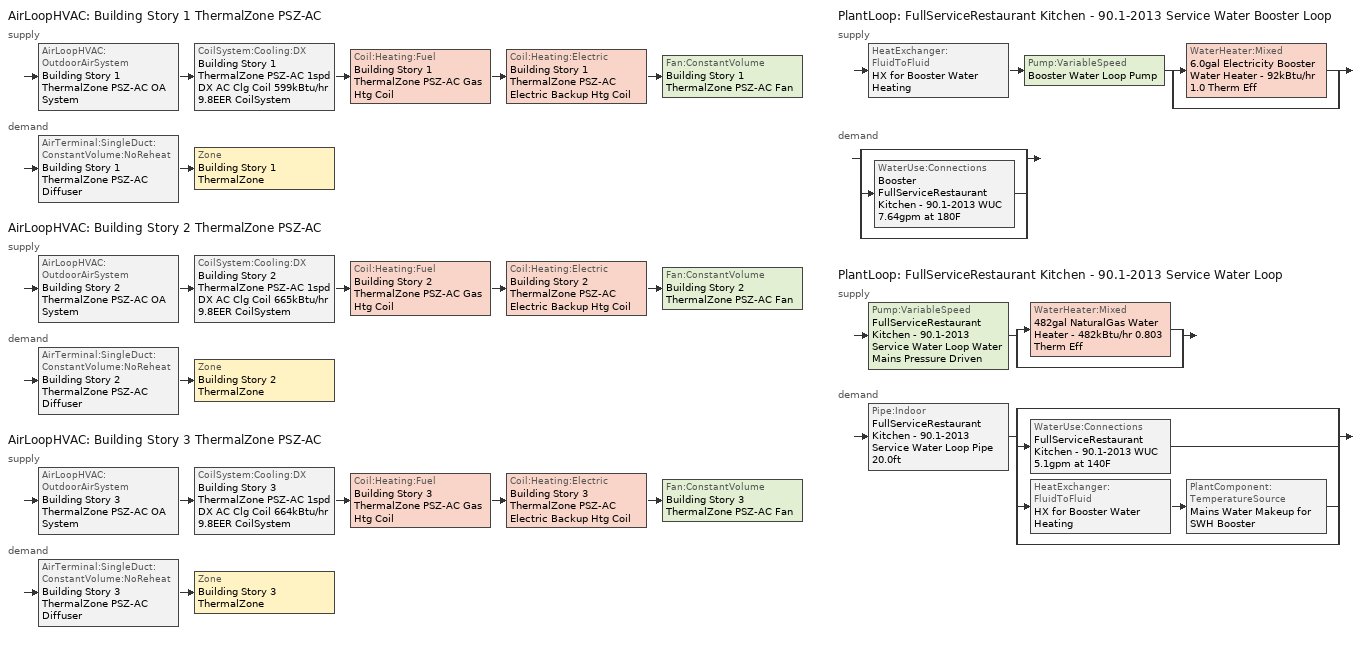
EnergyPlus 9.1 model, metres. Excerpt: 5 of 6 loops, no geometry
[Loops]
AirLoopHVAC 'Building Story 1 ThermalZone PSZ-AC'
 supply: AirLoopHVAC:OutdoorAirSystem 'Building Story 1 ThermalZone PSZ-AC OA System' > CoilSystem:Cooling:DX 'Building Story 1 ThermalZone PSZ-AC 1spd DX AC Clg Coil 599kBtu/hr 9.8EER CoilSystem' > Coil:Heating:Fuel 'Building Story 1 ThermalZone PSZ-AC Gas Htg Coil' > Coil:Heating:Electric 'Building Story 1 ThermalZone PSZ-AC Electric Backup Htg Coil' > Fan:ConstantVolume 'Building Story 1 ThermalZone PSZ-AC Fan'
 demand: AirTerminal:SingleDuct:ConstantVolume:NoReheat 'Building Story 1 ThermalZone PSZ-AC Diffuser' > Zone 'Building Story 1 ThermalZone'
AirLoopHVAC 'Building Story 2 ThermalZone PSZ-AC'
 supply: AirLoopHVAC:OutdoorAirSystem 'Building Story 2 ThermalZone PSZ-AC OA System' > CoilSystem:Cooling:DX 'Building Story 2 ThermalZone PSZ-AC 1spd DX AC Clg Coil 665kBtu/hr 9.8EER CoilSystem' > Coil:Heating:Fuel 'Building Story 2 ThermalZone PSZ-AC Gas Htg Coil' > Coil:Heating:Electric 'Building Story 2 ThermalZone PSZ-AC Electric Backup Htg Coil' > Fan:ConstantVolume 'Building Story 2 ThermalZone PSZ-AC Fan'
 demand: AirTerminal:SingleDuct:ConstantVolume:NoReheat 'Building Story 2 ThermalZone PSZ-AC Diffuser' > Zone 'Building Story 2 ThermalZone'
AirLoopHVAC 'Building Story 3 ThermalZone PSZ-AC'
 supply: AirLoopHVAC:OutdoorAirSystem 'Building Story 3 ThermalZone PSZ-AC OA System' > CoilSystem:Cooling:DX 'Building Story 3 ThermalZone PSZ-AC 1spd DX AC Clg Coil 664kBtu/hr 9.8EER CoilSystem' > Coil:Heating:Fuel 'Building Story 3 ThermalZone PSZ-AC Gas Htg Coil' > Coil:Heating:Electric 'Building Story 3 ThermalZone PSZ-AC Electric Backup Htg Coil' > Fan:ConstantVolume 'Building Story 3 ThermalZone PSZ-AC Fan'
 demand: AirTerminal:SingleDuct:ConstantVolume:NoReheat 'Building Story 3 ThermalZone PSZ-AC Diffuser' > Zone 'Building Story 3 ThermalZone'
PlantLoop 'FullServiceRestaurant Kitchen - 90.1-2013 Service Water Booster Loop'
 supply: HeatExchanger:FluidToFluid 'HX for Booster Water Heating' > Pump:VariableSpeed 'Booster Water Loop Pump' > split
  | WaterHeater:Mixed '6.0gal Electricity Booster Water Heater - 92kBtu/hr 1.0 Therm Eff'
  | bypass
 demand: split
  | bypass
  | WaterUse:Connections 'Booster FullServiceRestaurant Kitchen - 90.1-2013 WUC 7.64gpm at 180F'
  | bypass
PlantLoop 'FullServiceRestaurant Kitchen - 90.1-2013 Service Water Loop'
 supply: Pump:VariableSpeed 'FullServiceRestaurant Kitchen - 90.1-2013 Service Water Loop Water Mains Pressure Driven' > split
  | WaterHeater:Mixed '482gal NaturalGas Water Heater - 482kBtu/hr 0.803 Therm Eff'
  | bypass
 demand: Pipe:Indoor 'FullServiceRestaurant Kitchen - 90.1-2013 Service Water Loop Pipe 20.0ft' > split
  | bypass
  | WaterUse:Connections 'FullServiceRestaurant Kitchen - 90.1-2013 WUC 5.1gpm at 140F'
  | HeatExchanger:FluidToFluid 'HX for Booster Water Heating' > PlantComponent:TemperatureSource 'Mains Water Makeup for SWH Booster'
  | bypass
[Material]
Copper pipe 0.75in type L: Roughness=Smooth; Thickness {m}=0.001143; Conductivity {W/m-K}=386; Density {kg/m3}=8906.27; Specific Heat {J/kg-K}=385.1856; Thermal Absorptance=0.9; Solar Absorptance=0.7; Visible Absorptance=0.7
[Construction]
Uninsulated copper pipe 0.75in type L: Copper pipe 0.75in type L
[ZoneControl:Thermostat] Control Object Type 1=ThermostatSetpoint:DualSetpoint
Name | Zone or ZoneList | Control Type Schedule | Control Name 1
Building Story 1 ThermalZone Thermostat | Building Story 1 ThermalZone | Building Story 1 ThermalZone Thermostat Schedule | Story Ground Blended Space Type Thermostat
Building Story 2 ThermalZone Thermostat | Building Story 2 ThermalZone | Building Story 2 ThermalZone Thermostat Schedule | Story Mid Blended Space Type Thermostat
Building Story 3 ThermalZone Thermostat | Building Story 3 ThermalZone | Building Story 3 ThermalZone Thermostat Schedule | Story Top Blended Space Type Thermostat
[ThermostatSetpoint:DualSetpoint]
Name | Heating Setpoint Temperature Schedule | Cooling Setpoint Temperature Schedule
Story Ground Blended Space Type Thermostat | RestaurantSitDown HTGSETP_KITCHEN_SCH_NO_OPTIMUM | RestaurantSitDown CLGSETP_KITCHEN_SCH_NO_OPTIMUM
Story Mid Blended Space Type Thermostat; Story Top Blended Space Type Thermostat | RestaurantSitDown HTGSETP_SCH_NO_OPTIMUM | RestaurantSitDown CLGSETP_SCH_NO_OPTIMUM
[AirTerminal:SingleDuct:ConstantVolume:NoReheat] Availability Schedule=Always On Discrete; Maximum Air Flow Rate {m3/s}=AutoSize
Building Story 1 ThermalZone PSZ-AC Diffuser; Building Story 2 ThermalZone PSZ-AC Diffuser; Building Story 3 ThermalZone PSZ-AC Diffuser
[Zone equipment]
Building Story 1 ThermalZone: Building Story 1 ThermalZone PSZ-AC Diffuser
Building Story 2 ThermalZone: Building Story 2 ThermalZone PSZ-AC Diffuser
Building Story 3 ThermalZone: Building Story 3 ThermalZone PSZ-AC Diffuser
[Sizing:Zone] Zone Cooling Design Supply Air Temperature Input Method=SupplyAirTemperature; Zone Cooling Design Supply Air Temperature {C}=12.7778; Zone Cooling Design Supply Air Temperature Difference {deltaC}=11.11; Zone Heating Design Supply Air Temperature Input Method=SupplyAirTemperature; Zone Heating Design Supply Air Temperature {C}=50; Zone Heating Design Supply Air Temperature Difference {deltaC}=11.11; Zone Cooling Design Supply Air Humidity Ratio {kgWater/kgDryAir}=0.0085; Zone Heating Design Supply Air Humidity Ratio {kgWater/kgDryAir}=0.008; Cooling Design Air Flow Method=DesignDay; Cooling Design Air Flow Rate {m3/s}=0; Cooling Minimum Air Flow per Zone Floor Area {m3/s-m2}=0.000762; Cooling Minimum Air Flow {m3/s}=0; Cooling Minimum Air Flow Fraction=0; Heating Design Air Flow Method=DesignDay; Heating Design Air Flow Rate {m3/s}=0; Heating Maximum Air Flow per Zone Floor Area {m3/s-m2}=0.002032; Heating Maximum Air Flow {m3/s}=0.141576; Heating Maximum Air Flow Fraction=0.3; Account for Dedicated Outdoor Air System=No
Name | Design Specification Outdoor Air Object | Design Specification Zone Air Distribution Object
Building Story 1 ThermalZone | Blended OA | Building Story 1 ThermalZone Design Spec Zone Air Dist
Building Story 2 ThermalZone | Blended OA 1 | Building Story 2 ThermalZone Design Spec Zone Air Dist
Building Story 3 ThermalZone | Blended OA 2 | Building Story 3 ThermalZone Design Spec Zone Air Dist
[DesignSpecification:ZoneAirDistribution] Zone Air Distribution Effectiveness in Cooling Mode=1; Zone Air Distribution Effectiveness in Heating Mode=1
Building Story 1 ThermalZone Design Spec Zone Air Dist; Building Story 2 ThermalZone Design Spec Zone Air Dist; Building Story 3 ThermalZone Design Spec Zone Air Dist
[Controller:MechanicalVentilation] System Outdoor Air Method=ZoneSum
Name | Availability Schedule | Demand Controlled Ventilation | Zone Name 1 | Design Specification Outdoor Air Object Name 1 | Design Specification Zone Air Distribution Object Name 1
Controller Mechanical Ventilation 1 | Building Story 1 ThermalZone PSZ-AC Occ Sch | No | Building Story 1 ThermalZone | Blended OA | Building Story 1 ThermalZone Design Spec Zone Air Dist
Controller Mechanical Ventilation 2 | Building Story 2 ThermalZone PSZ-AC Occ Sch | Yes | Building Story 2 ThermalZone | Blended OA 1 | Building Story 2 ThermalZone Design Spec Zone Air Dist
Controller Mechanical Ventilation 3 | Building Story 3 ThermalZone PSZ-AC Occ Sch | Yes | Building Story 3 ThermalZone | Blended OA 2 | Building Story 3 ThermalZone Design Spec Zone Air Dist
[DesignSpecification:OutdoorAir] Outdoor Air Method=Sum; Outdoor Air Flow per Person {m3/s-person}=0; Outdoor Air Flow per Zone {m3/s}=0; Outdoor Air Flow Air Changes per Hour {1/hr}=0
Name | Outdoor Air Flow per Zone Floor Area {m3/s-m2}
Blended OA | 0.00155463
Blended OA 1; Blended OA 2 | 0.0035814
[AirLoopHVAC] Design Supply Air Flow Rate {m3/s}=AutoSize
Building Story 1 ThermalZone PSZ-AC; Building Story 2 ThermalZone PSZ-AC; Building Story 3 ThermalZone PSZ-AC
[Sizing:System] Type of Load to Size On=Sensible; Design Outdoor Air Flow Rate {m3/s}=Autosize; Central Heating Maximum System Air Flow Ratio=1; Preheat Design Temperature {C}=7.22222; Preheat Design Humidity Ratio {kgWater/kgDryAir}=0.008; Precool Design Temperature {C}=12.7778; Precool Design Humidity Ratio {kgWater/kgDryAir}=0.008; Central Cooling Design Supply Air Temperature {C}=12.7778; Central Heating Design Supply Air Temperature {C}=50; Type of Zone Sum to Use=Coincident; 100% Outdoor Air in Cooling=No; 100% Outdoor Air in Heating=No; Central Cooling Design Supply Air Humidity Ratio {kgWater/kgDryAir}=0.0085; Central Heating Design Supply Air Humidity Ratio {kgWater/kgDryAir}=0.008; Cooling Supply Air Flow Rate Method=DesignDay; Cooling Supply Air Flow Rate {m3/s}=0; Cooling Supply Air Flow Rate Per Floor Area {m3/s-m2}=0.00996765; Cooling Fraction of Autosized Cooling Supply Air Flow Rate=1; Cooling Supply Air Flow Rate Per Unit Cooling Capacity {m3/s-W}=3.94755e-05; Heating Supply Air Flow Rate Method=DesignDay; Heating Supply Air Flow Rate {m3/s}=0; Heating Supply Air Flow Rate Per Floor Area {m3/s-m2}=0.00996765; Heating Fraction of Autosized Heating Supply Air Flow Rate=1; Heating Fraction of Autosized Cooling Supply Air Flow Rate=1; Heating Supply Air Flow Rate Per Unit Heating Capacity {m3/s-W}=3.15882e-05; System Outdoor Air Method=ZoneSum; Zone Maximum Outdoor Air Fraction=1; Cooling Design Capacity Method=CoolingDesignCapacity; Cooling Design Capacity {W}=Autosize; Cooling Design Capacity Per Floor Area {W/m2}=234.7; Fraction of Autosized Cooling Design Capacity=1; Heating Design Capacity Method=HeatingDesignCapacity; Heating Design Capacity {W}=Autosize; Heating Design Capacity Per Floor Area {W/m2}=157; Fraction of Autosized Heating Design Capacity=1; Central Cooling Capacity Control Method=OnOff
Building Story 1 ThermalZone PSZ-AC; Building Story 2 ThermalZone PSZ-AC; Building Story 3 ThermalZone PSZ-AC
[Controller:OutdoorAir] Maximum Outdoor Air Flow Rate {m3/s}=Autosize; Economizer Control Type=NoEconomizer; Economizer Control Action Type=ModulateFlow; Economizer Maximum Limit Dry-Bulb Temperature {C}=28; Economizer Maximum Limit Enthalpy {J/kg}=64000; Lockout Type=NoLockout; Minimum Limit Type=FixedMinimum; High Humidity Control=No; Control High Indoor Humidity Based on Outdoor Humidity Ratio=Yes; Heat Recovery Bypass Control Type=BypassWhenWithinEconomizerLimits
Name | Minimum Outdoor Air Flow Rate {m3/s} | Minimum Outdoor Air Schedule | Mechanical Ventilation Controller
Building Story 1 ThermalZone PSZ-AC OA System Controller | Autosize | Building Story 1 ThermalZone PSZ-AC Occ Sch | Controller Mechanical Ventilation 1
Building Story 2 ThermalZone PSZ-AC OA System Controller | 0 | Building Story 2 ThermalZone PSZ-AC Occ Sch | Controller Mechanical Ventilation 2
Building Story 3 ThermalZone PSZ-AC OA System Controller | 0 | Building Story 3 ThermalZone PSZ-AC Occ Sch | Controller Mechanical Ventilation 3
[SetpointManager:MixedAir] Control Variable=Temperature
Name | Setpoint Node or NodeList
Building Story 1 ThermalZone PSZ-AC Mixed Air Node OS Default SPM | Building Story 1 ThermalZone PSZ-AC Mixed Air Node
Building Story 1 ThermalZone PSZ-AC 1spd DX AC Clg Coil Outlet Air Node OS Default SPM | Building Story 1 ThermalZone PSZ-AC 1spd DX AC Clg Coil Outlet Air Node
Building Story 1 ThermalZone PSZ-AC Gas Htg Coil Outlet Air Node OS Default SPM | Building Story 1 ThermalZone PSZ-AC Gas Htg Coil Outlet Air Node
Building Story 1 ThermalZone PSZ-AC Electric Backup Htg Coil Outlet Air Node OS Default SPM | Building Story 1 ThermalZone PSZ-AC Electric Backup Htg Coil Outlet Air Node
Building Story 2 ThermalZone PSZ-AC Mixed Air Node OS Default SPM | Building Story 2 ThermalZone PSZ-AC Mixed Air Node
Building Story 2 ThermalZone PSZ-AC 1spd DX AC Clg Coil Outlet Air Node OS Default SPM | Building Story 2 ThermalZone PSZ-AC 1spd DX AC Clg Coil Outlet Air Node
Building Story 2 ThermalZone PSZ-AC Gas Htg Coil Outlet Air Node OS Default SPM | Building Story 2 ThermalZone PSZ-AC Gas Htg Coil Outlet Air Node
Building Story 2 ThermalZone PSZ-AC Electric Backup Htg Coil Outlet Air Node OS Default SPM | Building Story 2 ThermalZone PSZ-AC Electric Backup Htg Coil Outlet Air Node
Building Story 3 ThermalZone PSZ-AC Mixed Air Node OS Default SPM | Building Story 3 ThermalZone PSZ-AC Mixed Air Node
Building Story 3 ThermalZone PSZ-AC 1spd DX AC Clg Coil Outlet Air Node OS Default SPM | Building Story 3 ThermalZone PSZ-AC 1spd DX AC Clg Coil Outlet Air Node
Building Story 3 ThermalZone PSZ-AC Gas Htg Coil Outlet Air Node OS Default SPM | Building Story 3 ThermalZone PSZ-AC Gas Htg Coil Outlet Air Node
Building Story 3 ThermalZone PSZ-AC Electric Backup Htg Coil Outlet Air Node OS Default SPM | Building Story 3 ThermalZone PSZ-AC Electric Backup Htg Coil Outlet Air Node
[CoilSystem:Cooling:DX] Availability Schedule=Always On Discrete
Name | Cooling Coil
Building Story 1 ThermalZone PSZ-AC 1spd DX AC Clg Coil 599kBtu/hr 9.8EER CoilSystem | Building Story 1 ThermalZone PSZ-AC 1spd DX AC Clg Coil 599kBtu/hr 9.8EER
Building Story 2 ThermalZone PSZ-AC 1spd DX AC Clg Coil 665kBtu/hr 9.8EER CoilSystem | Building Story 2 ThermalZone PSZ-AC 1spd DX AC Clg Coil 665kBtu/hr 9.8EER
Building Story 3 ThermalZone PSZ-AC 1spd DX AC Clg Coil 664kBtu/hr 9.8EER CoilSystem | Building Story 3 ThermalZone PSZ-AC 1spd DX AC Clg Coil 664kBtu/hr 9.8EER
[Coil:Cooling:DX:SingleSpeed] Availability Schedule=Always On Discrete; Gross Rated Total Cooling Capacity {W}=Autosize; Gross Rated Sensible Heat Ratio=Autosize; Gross Rated Cooling COP {W/W}=3.39929; Rated Air Flow Rate {m3/s}=Autosize; Rated Evaporator Fan Power Per Volume Flow Rate {W/(m3/s)}=773.3; Total Cooling Capacity Function of Temperature Curve=PSZ-AC_Unitary_PackagecoolCapFT; Total Cooling Capacity Function of Flow Fraction Curve=PSZ-AC_Unitary_PackagecoolFFF; Energy Input Ratio Function of Temperature Curve=PSZ-AC DX Unitary Package EIRFT; Energy Input Ratio Function of Flow Fraction Curve=PSZ-AC_Unitary_PackagecoolEIRFFF; Part Load Fraction Correlation Curve=PSZ-AC_Unitary_PackagecoolPLR; Condenser Type=AirCooled; Evaporative Condenser Effectiveness=0; Evaporative Condenser Air Flow Rate {m3/s}=Autosize; Evaporative Condenser Pump Rated Power Consumption {W}=Autosize; Crankcase Heater Capacity {W}=0; Maximum Outdoor Dry-Bulb Temperature for Crankcase Heater Operation {C}=0; Basin Heater Capacity {W/K}=0; Basin Heater Setpoint Temperature {C}=10
Building Story 1 ThermalZone PSZ-AC 1spd DX AC Clg Coil 599kBtu/hr 9.8EER; Building Story 2 ThermalZone PSZ-AC 1spd DX AC Clg Coil 665kBtu/hr 9.8EER; Building Story 3 ThermalZone PSZ-AC 1spd DX AC Clg Coil 664kBtu/hr 9.8EER
[Coil:Heating:Fuel] Availability Schedule=Always On Discrete; Fuel Type=NaturalGas; Burner Efficiency=0.8; Nominal Capacity {W}=AutoSize; Parasitic Electric Load {W}=0; Parasitic Fuel Load {W}=0
Building Story 1 ThermalZone PSZ-AC Gas Htg Coil; Building Story 2 ThermalZone PSZ-AC Gas Htg Coil; Building Story 3 ThermalZone PSZ-AC Gas Htg Coil
[Coil:Heating:Electric] Availability Schedule=Always On Discrete; Efficiency=1; Nominal Capacity {W}=Autosize
Building Story 1 ThermalZone PSZ-AC Electric Backup Htg Coil; Building Story 2 ThermalZone PSZ-AC Electric Backup Htg Coil; Building Story 3 ThermalZone PSZ-AC Electric Backup Htg Coil
[Fan:ConstantVolume] Pressure Rise {Pa}=1018.77; Maximum Flow Rate {m3/s}=AutoSize; Motor In Airstream Fraction=1
Name | Availability Schedule | Fan Total Efficiency | Motor Efficiency
Building Story 1 ThermalZone PSZ-AC Fan | Building Story 1 ThermalZone PSZ-AC Occ Sch | 0.6006 | 0.924
Building Story 2 ThermalZone PSZ-AC Fan | Building Story 2 ThermalZone PSZ-AC Occ Sch | 0.6045 | 0.93
Building Story 3 ThermalZone PSZ-AC Fan | Building Story 3 ThermalZone PSZ-AC Occ Sch | 0.6045 | 0.93
[SetpointManager:SingleZone:Reheat] Control Variable=Temperature; Minimum Supply Air Temperature {C}=12.7778; Maximum Supply Air Temperature {C}=50
Name | Control Zone | Setpoint Node or NodeList
Building Story 1 ThermalZone Setpoint Manager SZ Reheat | Building Story 1 ThermalZone | Building Story 1 ThermalZone PSZ-AC Supply Outlet Node
Building Story 2 ThermalZone Setpoint Manager SZ Reheat | Building Story 2 ThermalZone | Building Story 2 ThermalZone PSZ-AC Supply Outlet Node
Building Story 3 ThermalZone Setpoint Manager SZ Reheat | Building Story 3 ThermalZone | Building Story 3 ThermalZone PSZ-AC Supply Outlet Node
[PlantLoop] Fluid Type=Water; Maximum Loop Flow Rate {m3/s}=Autosize; Minimum Loop Flow Rate {m3/s}=0; Plant Loop Volume {m3}=Autocalculate; Load Distribution Scheme=Optimal; Plant Loop Demand Calculation Scheme=SingleSetpoint
Name | Plant Equipment Operation Scheme | Maximum Loop Temperature {C} | Minimum Loop Temperature {C}
FullServiceRestaurant Kitchen - 90.1-2013 Service Water Booster Loop | FullServiceRestaurant Kitchen - 90.1-2013 Service Water Booster Loop Operation Schemes | 100 | 0
FullServiceRestaurant Kitchen - 90.1-2013 Service Water Loop | FullServiceRestaurant Kitchen - 90.1-2013 Service Water Loop Operation Schemes | 60 | 10
[Sizing:Plant] Loop Type=Heating; Loop Design Temperature Difference {deltaC}=5; Sizing Option=NonCoincident; Zone Timesteps in Averaging Window=1; Coincident Sizing Factor Mode=None
Name | Design Loop Exit Temperature {C}
FullServiceRestaurant Kitchen - 90.1-2013 Service Water Booster Loop | 82.2222
FullServiceRestaurant Kitchen - 90.1-2013 Service Water Loop | 60
[HeatExchanger:FluidToFluid]
HX for Booster Water Heating: Loop Demand Side Design Flow Rate {m3/s}=Autosize; Loop Supply Side Design Flow Rate {m3/s}=Autosize; Heat Exchange Model Type=Ideal; Heat Exchanger U-Factor Times Area Value {W/K}=Autosize; Control Type=UncontrolledOn; Minimum Temperature Difference to Activate Heat Exchanger {deltaC}=0.01; Heat Transfer Metering End Use Type=LoopToLoop; Component Override Cooling Control Temperature Mode=Loop; Sizing Factor=1; Operation Minimum Temperature Limit {C}=0; Operation Maximum Temperature Limit {C}=100
[Pump:VariableSpeed] Design Maximum Flow Rate {m3/s}=Autosize; Fraction of Motor Inefficiencies to Fluid Stream=0; Coefficient 1 of the Part Load Performance Curve=0; Coefficient 2 of the Part Load Performance Curve=1; Coefficient 3 of the Part Load Performance Curve=0; Coefficient 4 of the Part Load Performance Curve=0; Design Minimum Flow Rate {m3/s}=0; Pump Control Type=Continuous; Skin Loss Radiative Fraction=0.5; Design Power Sizing Method=PowerPerFlowPerPressure; Design Electric Power per Unit Flow Rate {W/(m3/s)}=348701.1; Design Shaft Power per Unit Flow Rate per Unit Head=1.28205; Design Minimum Flow Rate Fraction=0
Name | Design Pump Head {Pa} | Design Power Consumption {W} | Motor Efficiency
Booster Water Loop Pump | 0 | 0 | 1
FullServiceRestaurant Kitchen - 90.1-2013 Service Water Loop Water Mains Pressure Driven | 0.001 | Autosize | 0.7
[WaterHeater:Mixed] Deadband Temperature Difference {deltaC}=2; Heater Control Type=Cycle; Heater Ignition Minimum Flow Rate {m3/s}=0; Heater Ignition Delay {s}=0; Off Cycle Parasitic Fuel Consumption Rate {W}=0; Off Cycle Parasitic Heat Fraction to Tank=0; On Cycle Parasitic Fuel Consumption Rate {W}=0; On Cycle Parasitic Heat Fraction to Tank=0; Ambient Temperature Indicator=Schedule; Off Cycle Loss Fraction to Zone=1; On Cycle Loss Fraction to Zone=1; Use Side Effectiveness=1; Source Side Effectiveness=1; Use Side Design Flow Rate {m3/s}=Autosize; Source Side Design Flow Rate {m3/s}=Autosize; Indirect Water Heating Recovery Time {hr}=1.5; Source Side Flow Control Mode=IndirectHeatPrimarySetpoint
Name | Tank Volume {m3} | Setpoint Temperature Schedule | Maximum Temperature Limit {C} | Heater Maximum Capacity {W} | Heater Fuel Type | Heater Thermal Efficiency | Off Cycle Parasitic Fuel Type | On Cycle Parasitic Fuel Type | Ambient Temperature Schedule | Off Cycle Loss Coefficient to Ambient Temperature {W/K} | On Cycle Loss Coefficient to Ambient Temperature {W/K}
6.0gal Electricity Booster Water Heater - 92kBtu/hr 1.0 Therm Eff | 0.0227125 | Service Water Booster Temp - 180.00000000000006F | 82.2222 | 27097.7 | Electricity | 1 | Electricity | Electricity | Water Heater Ambient Temp Schedule - 71.6 | 1.59362 | 1.59362
482gal NaturalGas Water Heater - 482kBtu/hr 0.803 Therm Eff | 1.82294 | Service Water Loop Temp - 140F | 60 | 141134 | NaturalGas | 0.803077 | NaturalGas | NaturalGas | Water Heater Ambient Temp Schedule - 71.6f | 13.9586 | 13.9586
[SetpointManager:Scheduled] Control Variable=Temperature
Name | Schedule | Setpoint Node or NodeList
Hot water booster setpoint manager | Service Water Booster Temp - 180.00000000000006F | FullServiceRestaurant Kitchen - 90.1-2013 Service Water Booster Loop Supply Outlet Node
Service hot water setpoint manager | Service Water Loop Temp - 140F | FullServiceRestaurant Kitchen - 90.1-2013 Service Water Loop Supply Outlet Node
[WaterUse:Connections]
Name | Water Use Equipment Name 1
Booster FullServiceRestaurant Kitchen - 90.1-2013 WUC 7.64gpm at 180F | Booster FullServiceRestaurant Kitchen - 90.1-2013 Service Water Use 7.64gpm at 180F
FullServiceRestaurant Kitchen - 90.1-2013 WUC 5.1gpm at 140F | FullServiceRestaurant Kitchen - 90.1-2013 Service Water Use 5.1gpm at 140F
[WaterUse:Equipment] Flow Rate Fraction Schedule=RestaurantSitDown BLDG_SWH_SCH; Sensible Fraction Schedule=Fraction Sensible - 0.2; Latent Fraction Schedule=Fraction Latent - 0.05
Name | Peak Flow Rate {m3/s} | Target Temperature Schedule
Booster FullServiceRestaurant Kitchen - 90.1-2013 Service Water Use 7.64gpm at 180F | 0.000482259 | Mixed Water At Faucet Temp - 180F
FullServiceRestaurant Kitchen - 90.1-2013 Service Water Use 5.1gpm at 140F | 0.000321506 | Mixed Water At Faucet Temp - 140F
[PlantEquipmentOperationSchemes] Control Scheme Object Type 1=PlantEquipmentOperation:HeatingLoad; Control Scheme Schedule Name 1=Always On Discrete
Name | Control Scheme Name 1
FullServiceRestaurant Kitchen - 90.1-2013 Service Water Booster Loop Operation Schemes | FullServiceRestaurant Kitchen - 90.1-2013 Service Water Booster Loop Heating Operation Scheme
FullServiceRestaurant Kitchen - 90.1-2013 Service Water Loop Operation Schemes | FullServiceRestaurant Kitchen - 90.1-2013 Service Water Loop Heating Operation Scheme
[PlantEquipmentOperation:HeatingLoad] Load Range Lower Limit 1 {W}=0; Load Range Upper Limit 1 {W}=1000000000
Name | Range Equipment List Name 1
FullServiceRestaurant Kitchen - 90.1-2013 Service Water Booster Loop Heating Operation Scheme | FullServiceRestaurant Kitchen - 90.1-2013 Service Water Booster Loop Heating Equipment List
FullServiceRestaurant Kitchen - 90.1-2013 Service Water Loop Heating Operation Scheme | FullServiceRestaurant Kitchen - 90.1-2013 Service Water Loop Heating Equipment List
[PlantEquipmentList]
FullServiceRestaurant Kitchen - 90.1-2013 Service Water Booster Loop Heating Equipment List: HeatExchanger:FluidToFluid, HX for Booster Water Heating, WaterHeater:Mixed, 6.0gal Electricity Booster Water Heater - 92kBtu/hr 1.0 Therm Eff
FullServiceRestaurant Kitchen - 90.1-2013 Service Water Loop Heating Equipment List: WaterHeater:Mixed, 482gal NaturalGas Water Heater - 482kBtu/hr 0.803 Therm Eff
[Pipe:Indoor]
FullServiceRestaurant Kitchen - 90.1-2013 Service Water Loop Pipe 20.0ft: Construction=Uninsulated copper pipe 0.75in type L; Environment Type=Schedule; Ambient Temperature Schedule=FullServiceRestaurant Kitchen - 90.1-2013 Service Water Loop Piping Air Temp - 70F; Ambient Air Velocity Schedule=FullServiceRestaurant Kitchen - 90.1-2013 Service Water Loop Piping Air Velocity - 0.67mph; Pipe Inside Diameter {m}=0.019939; Pipe Length {m}=6.096
[PlantComponent:TemperatureSource]
Mains Water Makeup for SWH Booster: Design Volume Flow Rate {m3/s}=Autosize; Temperature Specification Type=Scheduled; Source Temperature {C}=8; Source Temperature Schedule=Mains Water Temperature
[Schedule:Compact]
Building Story 1 ThermalZone Thermostat Schedule; Building Story 2 ThermalZone Thermostat Schedule; Building Story 3 ThermalZone Thermostat Schedule: Through: 12/31, For: AllDays, Until: 24:00, 4
[Schedule:Day:Interval]
RestaurantSitDown HTGSETP_KITCHEN_SCH_NO_OPTIMUM Default|Sat|Wkdy Day; RestaurantSitDown HTGSETP_KITCHEN_SCH_NO_OPTIMUM Default: No, 01:00, 19, 04:00, 15.6, 24:00, 19
RestaurantSitDown HTGSETP_KITCHEN_SCH_NO_OPTIMUM Summer Design Day; RestaurantSitDown HTGSETP_SCH_NO_OPTIMUM Summer Design Day: No, 24:00, 15.6
RestaurantSitDown HTGSETP_KITCHEN_SCH_NO_OPTIMUM Winter Design Day: No, 24:00, 19
RestaurantSitDown CLGSETP_KITCHEN_SCH_NO_OPTIMUM Default|Sat|Wkdy Day; RestaurantSitDown CLGSETP_KITCHEN_SCH_NO_OPTIMUM Default: No, 01:00, 26, 04:00, 30, 24:00, 26
RestaurantSitDown CLGSETP_KITCHEN_SCH_NO_OPTIMUM Summer Design Day: No, 01:00, 26, 05:00, 30, 06:00, 28, 24:00, 26
RestaurantSitDown CLGSETP_KITCHEN_SCH_NO_OPTIMUM Winter Design Day; RestaurantSitDown CLGSETP_SCH_NO_OPTIMUM Winter Design Day: No, 24:00, 30
Building Story 1 ThermalZone PSZ-AC Occ Sch Default; Building Story 2 ThermalZone PSZ-AC Occ Sch Default; Building Story 3 ThermalZone PSZ-AC Occ Sch Default: No, 07:00, 0, 24:00, 1
Building Story 1 ThermalZone PSZ-AC Occ Sch Summer Design Day; Building Story 1 ThermalZone PSZ-AC Occ Sch Winter Design Day; Building Story 2 ThermalZone PSZ-AC Occ Sch Summer Design Day; Building Story 2 ThermalZone PSZ-AC Occ Sch Winter Design Day; Building Story 3 ThermalZone PSZ-AC Occ Sch Summer Design Day; Building Story 3 ThermalZone PSZ-AC Occ Sch Winter Design Day: No, 24:00, 1
RestaurantSitDown HTGSETP_SCH_NO_OPTIMUM Default|Sat|Wkdy Day; RestaurantSitDown HTGSETP_SCH_NO_OPTIMUM Default: No, 04:00, 15.6, 24:00, 21
RestaurantSitDown HTGSETP_SCH_NO_OPTIMUM Winter Design Day: No, 24:00, 21
RestaurantSitDown CLGSETP_SCH_NO_OPTIMUM Default|Sat|Wkdy Day; RestaurantSitDown CLGSETP_SCH_NO_OPTIMUM Default: No, 04:00, 30, 24:00, 24
RestaurantSitDown CLGSETP_SCH_NO_OPTIMUM Summer Design Day: No, 05:00, 30, 06:00, 26, 24:00, 24
Fraction Latent - 0.05 Default: No, 24:00, 0.05
Fraction Sensible - 0.2 Default: No, 24:00, 0.2
FullServiceRestaurant Kitchen - 90.1-2013 Service Water Loop Piping Air Temp - 70F Default: No, 24:00, 21.1111
FullServiceRestaurant Kitchen - 90.1-2013 Service Water Loop Piping Air Velocity - 0.67mph Default: No, 24:00, 0.3
Mixed Water At Faucet Temp - 140F Default; Service Water Loop Temp - 140F Default: No, 24:00, 60
Mixed Water At Faucet Temp - 180F Default; Service Water Booster Temp - 180.00000000000006F Default: No, 24:00, 82.2222
RestaurantSitDown BLDG_SWH_SCH Default: No, 01:00, 0.25, 06:00, 0, 10:00, 0.15, 12:00, 0.5, 14:00, 0.4, 17:00, 0.3, 18:00, 0.4, 20:00, 0.5, 21:00, 0.4, 22:00, 0.5, 23:00, 0.4, 24:00, 0.2
RestaurantSitDown BLDG_SWH_SCH SmrDsn|Wkdy Day; RestaurantSitDown BLDG_SWH_SCH Summer Design Day: No, 01:00, 0.2, 06:00, 0, 07:00, 0.15, 08:00, 0.6, 09:00, 0.55, 10:00, 0.45, 11:00, 0.4, 12:00, 0.45, 13:00, 0.4, 14:00, 0.35, 17:00, 0.3, 18:00, 0.4, 19:00, 0.55, 20:00, 0.6, 21:00, 0.5, 22:00, 0.55, 23:00, 0.45, 24:00, 0.25
RestaurantSitDown BLDG_SWH_SCH Winter Design Day; RestaurantSitDown BLDG_SWH_SCH WntrDsn|Sat Day: No, 01:00, 0.2, 06:00, 0, 09:00, 0.15, 10:00, 0.5, 11:00, 0.45, 13:00, 0.5, 14:00, 0.45, 16:00, 0.4, 17:00, 0.35, 18:00, 0.4, 20:00, 0.55, 21:00, 0.5, 22:00, 0.55, 23:00, 0.4, 24:00, 0.3
Water Heater Ambient Temp Schedule - 71.6 Default; Water Heater Ambient Temp Schedule - 71.6f Default: No, 24:00, 22
[Schedule:Week:Daily]
RestaurantSitDown HTGSETP_KITCHEN_SCH_NO_OPTIMUM Week Rule - Jan1-Jan5: RestaurantSitDown HTGSETP_KITCHEN_SCH_NO_OPTIMUM Default, RestaurantSitDown HTGSETP_KITCHEN_SCH_NO_OPTIMUM Default, RestaurantSitDown HTGSETP_KITCHEN_SCH_NO_OPTIMUM Default|Sat|Wkdy Day, RestaurantSitDown HTGSETP_KITCHEN_SCH_NO_OPTIMUM Default|Sat|Wkdy Day, RestaurantSitDown HTGSETP_KITCHEN_SCH_NO_OPTIMUM Default|Sat|Wkdy Day, RestaurantSitDown HTGSETP_KITCHEN_SCH_NO_OPTIMUM Default|Sat|Wkdy Day, RestaurantSitDown HTGSETP_KITCHEN_SCH_NO_OPTIMUM Default|Sat|Wkdy Day, RestaurantSitDown HTGSETP_KITCHEN_SCH_NO_OPTIMUM Default, RestaurantSitDown HTGSETP_KITCHEN_SCH_NO_OPTIMUM Summer Design Day, RestaurantSitDown HTGSETP_KITCHEN_SCH_NO_OPTIMUM Winter Design Day, RestaurantSitDown HTGSETP_KITCHEN_SCH_NO_OPTIMUM Default, RestaurantSitDown HTGSETP_KITCHEN_SCH_NO_OPTIMUM Default
RestaurantSitDown HTGSETP_KITCHEN_SCH_NO_OPTIMUM Week Rule - Jan6-Dec31: RestaurantSitDown HTGSETP_KITCHEN_SCH_NO_OPTIMUM Default, RestaurantSitDown HTGSETP_KITCHEN_SCH_NO_OPTIMUM Default|Sat|Wkdy Day, RestaurantSitDown HTGSETP_KITCHEN_SCH_NO_OPTIMUM Default|Sat|Wkdy Day, RestaurantSitDown HTGSETP_KITCHEN_SCH_NO_OPTIMUM Default|Sat|Wkdy Day, RestaurantSitDown HTGSETP_KITCHEN_SCH_NO_OPTIMUM Default|Sat|Wkdy Day, RestaurantSitDown HTGSETP_KITCHEN_SCH_NO_OPTIMUM Default|Sat|Wkdy Day, RestaurantSitDown HTGSETP_KITCHEN_SCH_NO_OPTIMUM Default|Sat|Wkdy Day, RestaurantSitDown HTGSETP_KITCHEN_SCH_NO_OPTIMUM Default, RestaurantSitDown HTGSETP_KITCHEN_SCH_NO_OPTIMUM Summer Design Day, RestaurantSitDown HTGSETP_KITCHEN_SCH_NO_OPTIMUM Winter Design Day, RestaurantSitDown HTGSETP_KITCHEN_SCH_NO_OPTIMUM Default, RestaurantSitDown HTGSETP_KITCHEN_SCH_NO_OPTIMUM Default
RestaurantSitDown CLGSETP_KITCHEN_SCH_NO_OPTIMUM Week Rule - Jan1-Jan5: RestaurantSitDown CLGSETP_KITCHEN_SCH_NO_OPTIMUM Default, RestaurantSitDown CLGSETP_KITCHEN_SCH_NO_OPTIMUM Default, RestaurantSitDown CLGSETP_KITCHEN_SCH_NO_OPTIMUM Default|Sat|Wkdy Day, RestaurantSitDown CLGSETP_KITCHEN_SCH_NO_OPTIMUM Default|Sat|Wkdy Day, RestaurantSitDown CLGSETP_KITCHEN_SCH_NO_OPTIMUM Default|Sat|Wkdy Day, RestaurantSitDown CLGSETP_KITCHEN_SCH_NO_OPTIMUM Default|Sat|Wkdy Day, RestaurantSitDown CLGSETP_KITCHEN_SCH_NO_OPTIMUM Default|Sat|Wkdy Day, RestaurantSitDown CLGSETP_KITCHEN_SCH_NO_OPTIMUM Default, RestaurantSitDown CLGSETP_KITCHEN_SCH_NO_OPTIMUM Summer Design Day, RestaurantSitDown CLGSETP_KITCHEN_SCH_NO_OPTIMUM Winter Design Day, RestaurantSitDown CLGSETP_KITCHEN_SCH_NO_OPTIMUM Default, RestaurantSitDown CLGSETP_KITCHEN_SCH_NO_OPTIMUM Default
RestaurantSitDown CLGSETP_KITCHEN_SCH_NO_OPTIMUM Week Rule - Jan6-Dec31: RestaurantSitDown CLGSETP_KITCHEN_SCH_NO_OPTIMUM Default, RestaurantSitDown CLGSETP_KITCHEN_SCH_NO_OPTIMUM Default|Sat|Wkdy Day, RestaurantSitDown CLGSETP_KITCHEN_SCH_NO_OPTIMUM Default|Sat|Wkdy Day, RestaurantSitDown CLGSETP_KITCHEN_SCH_NO_OPTIMUM Default|Sat|Wkdy Day, RestaurantSitDown CLGSETP_KITCHEN_SCH_NO_OPTIMUM Default|Sat|Wkdy Day, RestaurantSitDown CLGSETP_KITCHEN_SCH_NO_OPTIMUM Default|Sat|Wkdy Day, RestaurantSitDown CLGSETP_KITCHEN_SCH_NO_OPTIMUM Default|Sat|Wkdy Day, RestaurantSitDown CLGSETP_KITCHEN_SCH_NO_OPTIMUM Default, RestaurantSitDown CLGSETP_KITCHEN_SCH_NO_OPTIMUM Summer Design Day, RestaurantSitDown CLGSETP_KITCHEN_SCH_NO_OPTIMUM Winter Design Day, RestaurantSitDown CLGSETP_KITCHEN_SCH_NO_OPTIMUM Default, RestaurantSitDown CLGSETP_KITCHEN_SCH_NO_OPTIMUM Default
Building Story 1 ThermalZone PSZ-AC Occ Sch Week Rule - Jan1-Dec31: Building Story 1 ThermalZone PSZ-AC Occ Sch Default, Building Story 1 ThermalZone PSZ-AC Occ Sch Default, Building Story 1 ThermalZone PSZ-AC Occ Sch Default, Building Story 1 ThermalZone PSZ-AC Occ Sch Default, Building Story 1 ThermalZone PSZ-AC Occ Sch Default, Building Story 1 ThermalZone PSZ-AC Occ Sch Default, Building Story 1 ThermalZone PSZ-AC Occ Sch Default, Building Story 1 ThermalZone PSZ-AC Occ Sch Default, Building Story 1 ThermalZone PSZ-AC Occ Sch Summer Design Day, Building Story 1 ThermalZone PSZ-AC Occ Sch Winter Design Day, Building Story 1 ThermalZone PSZ-AC Occ Sch Default, Building Story 1 ThermalZone PSZ-AC Occ Sch Default
RestaurantSitDown HTGSETP_SCH_NO_OPTIMUM Week Rule - Jan1-Jan5: RestaurantSitDown HTGSETP_SCH_NO_OPTIMUM Default, RestaurantSitDown HTGSETP_SCH_NO_OPTIMUM Default, RestaurantSitDown HTGSETP_SCH_NO_OPTIMUM Default|Sat|Wkdy Day, RestaurantSitDown HTGSETP_SCH_NO_OPTIMUM Default|Sat|Wkdy Day, RestaurantSitDown HTGSETP_SCH_NO_OPTIMUM Default|Sat|Wkdy Day, RestaurantSitDown HTGSETP_SCH_NO_OPTIMUM Default|Sat|Wkdy Day, RestaurantSitDown HTGSETP_SCH_NO_OPTIMUM Default|Sat|Wkdy Day, RestaurantSitDown HTGSETP_SCH_NO_OPTIMUM Default, RestaurantSitDown HTGSETP_SCH_NO_OPTIMUM Summer Design Day, RestaurantSitDown HTGSETP_SCH_NO_OPTIMUM Winter Design Day, RestaurantSitDown HTGSETP_SCH_NO_OPTIMUM Default, RestaurantSitDown HTGSETP_SCH_NO_OPTIMUM Default
RestaurantSitDown HTGSETP_SCH_NO_OPTIMUM Week Rule - Jan6-Dec31: RestaurantSitDown HTGSETP_SCH_NO_OPTIMUM Default, RestaurantSitDown HTGSETP_SCH_NO_OPTIMUM Default|Sat|Wkdy Day, RestaurantSitDown HTGSETP_SCH_NO_OPTIMUM Default|Sat|Wkdy Day, RestaurantSitDown HTGSETP_SCH_NO_OPTIMUM Default|Sat|Wkdy Day, RestaurantSitDown HTGSETP_SCH_NO_OPTIMUM Default|Sat|Wkdy Day, RestaurantSitDown HTGSETP_SCH_NO_OPTIMUM Default|Sat|Wkdy Day, RestaurantSitDown HTGSETP_SCH_NO_OPTIMUM Default|Sat|Wkdy Day, RestaurantSitDown HTGSETP_SCH_NO_OPTIMUM Default, RestaurantSitDown HTGSETP_SCH_NO_OPTIMUM Summer Design Day, RestaurantSitDown HTGSETP_SCH_NO_OPTIMUM Winter Design Day, RestaurantSitDown HTGSETP_SCH_NO_OPTIMUM Default, RestaurantSitDown HTGSETP_SCH_NO_OPTIMUM Default
RestaurantSitDown CLGSETP_SCH_NO_OPTIMUM Week Rule - Jan1-Jan5: RestaurantSitDown CLGSETP_SCH_NO_OPTIMUM Default, RestaurantSitDown CLGSETP_SCH_NO_OPTIMUM Default, RestaurantSitDown CLGSETP_SCH_NO_OPTIMUM Default|Sat|Wkdy Day, RestaurantSitDown CLGSETP_SCH_NO_OPTIMUM Default|Sat|Wkdy Day, RestaurantSitDown CLGSETP_SCH_NO_OPTIMUM Default|Sat|Wkdy Day, RestaurantSitDown CLGSETP_SCH_NO_OPTIMUM Default|Sat|Wkdy Day, RestaurantSitDown CLGSETP_SCH_NO_OPTIMUM Default|Sat|Wkdy Day, RestaurantSitDown CLGSETP_SCH_NO_OPTIMUM Default, RestaurantSitDown CLGSETP_SCH_NO_OPTIMUM Summer Design Day, RestaurantSitDown CLGSETP_SCH_NO_OPTIMUM Winter Design Day, RestaurantSitDown CLGSETP_SCH_NO_OPTIMUM Default, RestaurantSitDown CLGSETP_SCH_NO_OPTIMUM Default
RestaurantSitDown CLGSETP_SCH_NO_OPTIMUM Week Rule - Jan6-Dec31: RestaurantSitDown CLGSETP_SCH_NO_OPTIMUM Default, RestaurantSitDown CLGSETP_SCH_NO_OPTIMUM Default|Sat|Wkdy Day, RestaurantSitDown CLGSETP_SCH_NO_OPTIMUM Default|Sat|Wkdy Day, RestaurantSitDown CLGSETP_SCH_NO_OPTIMUM Default|Sat|Wkdy Day, RestaurantSitDown CLGSETP_SCH_NO_OPTIMUM Default|Sat|Wkdy Day, RestaurantSitDown CLGSETP_SCH_NO_OPTIMUM Default|Sat|Wkdy Day, RestaurantSitDown CLGSETP_SCH_NO_OPTIMUM Default|Sat|Wkdy Day, RestaurantSitDown CLGSETP_SCH_NO_OPTIMUM Default, RestaurantSitDown CLGSETP_SCH_NO_OPTIMUM Summer Design Day, RestaurantSitDown CLGSETP_SCH_NO_OPTIMUM Winter Design Day, RestaurantSitDown CLGSETP_SCH_NO_OPTIMUM Default, RestaurantSitDown CLGSETP_SCH_NO_OPTIMUM Default
Building Story 2 ThermalZone PSZ-AC Occ Sch Week Rule - Jan1-Dec31: Building Story 2 ThermalZone PSZ-AC Occ Sch Default, Building Story 2 ThermalZone PSZ-AC Occ Sch Default, Building Story 2 ThermalZone PSZ-AC Occ Sch Default, Building Story 2 ThermalZone PSZ-AC Occ Sch Default, Building Story 2 ThermalZone PSZ-AC Occ Sch Default, Building Story 2 ThermalZone PSZ-AC Occ Sch Default, Building Story 2 ThermalZone PSZ-AC Occ Sch Default, Building Story 2 ThermalZone PSZ-AC Occ Sch Default, Building Story 2 ThermalZone PSZ-AC Occ Sch Summer Design Day, Building Story 2 ThermalZone PSZ-AC Occ Sch Winter Design Day, Building Story 2 ThermalZone PSZ-AC Occ Sch Default, Building Story 2 ThermalZone PSZ-AC Occ Sch Default
Building Story 3 ThermalZone PSZ-AC Occ Sch Week Rule - Jan1-Dec31: Building Story 3 ThermalZone PSZ-AC Occ Sch Default, Building Story 3 ThermalZone PSZ-AC Occ Sch Default, Building Story 3 ThermalZone PSZ-AC Occ Sch Default, Building Story 3 ThermalZone PSZ-AC Occ Sch Default, Building Story 3 ThermalZone PSZ-AC Occ Sch Default, Building Story 3 ThermalZone PSZ-AC Occ Sch Default, Building Story 3 ThermalZone PSZ-AC Occ Sch Default, Building Story 3 ThermalZone PSZ-AC Occ Sch Default, Building Story 3 ThermalZone PSZ-AC Occ Sch Summer Design Day, Building Story 3 ThermalZone PSZ-AC Occ Sch Winter Design Day, Building Story 3 ThermalZone PSZ-AC Occ Sch Default, Building Story 3 ThermalZone PSZ-AC Occ Sch Default
Fraction Latent - 0.05 Week Rule - Jan1-Dec31: Fraction Latent - 0.05 Default, Fraction Latent - 0.05 Default, Fraction Latent - 0.05 Default, Fraction Latent - 0.05 Default, Fraction Latent - 0.05 Default, Fraction Latent - 0.05 Default, Fraction Latent - 0.05 Default, Fraction Latent - 0.05 Default, Fraction Latent - 0.05 Default, Fraction Latent - 0.05 Default, Fraction Latent - 0.05 Default, Fraction Latent - 0.05 Default
Fraction Sensible - 0.2 Week Rule - Jan1-Dec31: Fraction Sensible - 0.2 Default, Fraction Sensible - 0.2 Default, Fraction Sensible - 0.2 Default, Fraction Sensible - 0.2 Default, Fraction Sensible - 0.2 Default, Fraction Sensible - 0.2 Default, Fraction Sensible - 0.2 Default, Fraction Sensible - 0.2 Default, Fraction Sensible - 0.2 Default, Fraction Sensible - 0.2 Default, Fraction Sensible - 0.2 Default, Fraction Sensible - 0.2 Default
FullServiceRestaurant Kitchen - 90.1-2013 Service Water Loop Piping Air Temp - 70F Week Rule - Jan1-Dec31: FullServiceRestaurant Kitchen - 90.1-2013 Service Water Loop Piping Air Temp - 70F Default, FullServiceRestaurant Kitchen - 90.1-2013 Service Water Loop Piping Air Temp - 70F Default, FullServiceRestaurant Kitchen - 90.1-2013 Service Water Loop Piping Air Temp - 70F Default, FullServiceRestaurant Kitchen - 90.1-2013 Service Water Loop Piping Air Temp - 70F Default, FullServiceRestaurant Kitchen - 90.1-2013 Service Water Loop Piping Air Temp - 70F Default, FullServiceRestaurant Kitchen - 90.1-2013 Service Water Loop Piping Air Temp - 70F Default, FullServiceRestaurant Kitchen - 90.1-2013 Service Water Loop Piping Air Temp - 70F Default, FullServiceRestaurant Kitchen - 90.1-2013 Service Water Loop Piping Air Temp - 70F Default, FullServiceRestaurant Kitchen - 90.1-2013 Service Water Loop Piping Air Temp - 70F Default, FullServiceRestaurant Kitchen - 90.1-2013 Service Water Loop Piping Air Temp - 70F Default, FullServiceRestaurant Kitchen - 90.1-2013 Service Water Loop Piping Air Temp - 70F Default, FullServiceRestaurant Kitchen - 90.1-2013 Service Water Loop Piping Air Temp - 70F Default
FullServiceRestaurant Kitchen - 90.1-2013 Service Water Loop Piping Air Velocity - 0.67mph Week Rule - Jan1-Dec31: FullServiceRestaurant Kitchen - 90.1-2013 Service Water Loop Piping Air Velocity - 0.67mph Default, FullServiceRestaurant Kitchen - 90.1-2013 Service Water Loop Piping Air Velocity - 0.67mph Default, FullServiceRestaurant Kitchen - 90.1-2013 Service Water Loop Piping Air Velocity - 0.67mph Default, FullServiceRestaurant Kitchen - 90.1-2013 Service Water Loop Piping Air Velocity - 0.67mph Default, FullServiceRestaurant Kitchen - 90.1-2013 Service Water Loop Piping Air Velocity - 0.67mph Default, FullServiceRestaurant Kitchen - 90.1-2013 Service Water Loop Piping Air Velocity - 0.67mph Default, FullServiceRestaurant Kitchen - 90.1-2013 Service Water Loop Piping Air Velocity - 0.67mph Default, FullServiceRestaurant Kitchen - 90.1-2013 Service Water Loop Piping Air Velocity - 0.67mph Default, FullServiceRestaurant Kitchen - 90.1-2013 Service Water Loop Piping Air Velocity - 0.67mph Default, FullServiceRestaurant Kitchen - 90.1-2013 Service Water Loop Piping Air Velocity - 0.67mph Default, FullServiceRestaurant Kitchen - 90.1-2013 Service Water Loop Piping Air Velocity - 0.67mph Default, FullServiceRestaurant Kitchen - 90.1-2013 Service Water Loop Piping Air Velocity - 0.67mph Default
Mixed Water At Faucet Temp - 140F Week Rule - Jan1-Dec31: Mixed Water At Faucet Temp - 140F Default, Mixed Water At Faucet Temp - 140F Default, Mixed Water At Faucet Temp - 140F Default, Mixed Water At Faucet Temp - 140F Default, Mixed Water At Faucet Temp - 140F Default, Mixed Water At Faucet Temp - 140F Default, Mixed Water At Faucet Temp - 140F Default, Mixed Water At Faucet Temp - 140F Default, Mixed Water At Faucet Temp - 140F Default, Mixed Water At Faucet Temp - 140F Default, Mixed Water At Faucet Temp - 140F Default, Mixed Water At Faucet Temp - 140F Default
Mixed Water At Faucet Temp - 180F Week Rule - Jan1-Dec31: Mixed Water At Faucet Temp - 180F Default, Mixed Water At Faucet Temp - 180F Default, Mixed Water At Faucet Temp - 180F Default, Mixed Water At Faucet Temp - 180F Default, Mixed Water At Faucet Temp - 180F Default, Mixed Water At Faucet Temp - 180F Default, Mixed Water At Faucet Temp - 180F Default, Mixed Water At Faucet Temp - 180F Default, Mixed Water At Faucet Temp - 180F Default, Mixed Water At Faucet Temp - 180F Default, Mixed Water At Faucet Temp - 180F Default, Mixed Water At Faucet Temp - 180F Default
RestaurantSitDown BLDG_SWH_SCH Week Rule - Jan1-Jan5: RestaurantSitDown BLDG_SWH_SCH Default, RestaurantSitDown BLDG_SWH_SCH Default, RestaurantSitDown BLDG_SWH_SCH SmrDsn|Wkdy Day, RestaurantSitDown BLDG_SWH_SCH SmrDsn|Wkdy Day, RestaurantSitDown BLDG_SWH_SCH SmrDsn|Wkdy Day, RestaurantSitDown BLDG_SWH_SCH SmrDsn|Wkdy Day, RestaurantSitDown BLDG_SWH_SCH WntrDsn|Sat Day, RestaurantSitDown BLDG_SWH_SCH Default, RestaurantSitDown BLDG_SWH_SCH Summer Design Day, RestaurantSitDown BLDG_SWH_SCH Winter Design Day, RestaurantSitDown BLDG_SWH_SCH Default, RestaurantSitDown BLDG_SWH_SCH Default
RestaurantSitDown BLDG_SWH_SCH Week Rule - Jan6-Dec31: RestaurantSitDown BLDG_SWH_SCH Default, RestaurantSitDown BLDG_SWH_SCH SmrDsn|Wkdy Day, RestaurantSitDown BLDG_SWH_SCH SmrDsn|Wkdy Day, RestaurantSitDown BLDG_SWH_SCH SmrDsn|Wkdy Day, RestaurantSitDown BLDG_SWH_SCH SmrDsn|Wkdy Day, RestaurantSitDown BLDG_SWH_SCH SmrDsn|Wkdy Day, RestaurantSitDown BLDG_SWH_SCH WntrDsn|Sat Day, RestaurantSitDown BLDG_SWH_SCH Default, RestaurantSitDown BLDG_SWH_SCH Summer Design Day, RestaurantSitDown BLDG_SWH_SCH Winter Design Day, RestaurantSitDown BLDG_SWH_SCH Default, RestaurantSitDown BLDG_SWH_SCH Default
Service Water Booster Temp - 180.00000000000006F Week Rule - Jan1-Dec31: Service Water Booster Temp - 180.00000000000006F Default, Service Water Booster Temp - 180.00000000000006F Default, Service Water Booster Temp - 180.00000000000006F Default, Service Water Booster Temp - 180.00000000000006F Default, Service Water Booster Temp - 180.00000000000006F Default, Service Water Booster Temp - 180.00000000000006F Default, Service Water Booster Temp - 180.00000000000006F Default, Service Water Booster Temp - 180.00000000000006F Default, Service Water Booster Temp - 180.00000000000006F Default, Service Water Booster Temp - 180.00000000000006F Default, Service Water Booster Temp - 180.00000000000006F Default, Service Water Booster Temp - 180.00000000000006F Default
Service Water Loop Temp - 140F Week Rule - Jan1-Dec31: Service Water Loop Temp - 140F Default, Service Water Loop Temp - 140F Default, Service Water Loop Temp - 140F Default, Service Water Loop Temp - 140F Default, Service Water Loop Temp - 140F Default, Service Water Loop Temp - 140F Default, Service Water Loop Temp - 140F Default, Service Water Loop Temp - 140F Default, Service Water Loop Temp - 140F Default, Service Water Loop Temp - 140F Default, Service Water Loop Temp - 140F Default, Service Water Loop Temp - 140F Default
Water Heater Ambient Temp Schedule - 71.6 Week Rule - Jan1-Dec31: Water Heater Ambient Temp Schedule - 71.6 Default, Water Heater Ambient Temp Schedule - 71.6 Default, Water Heater Ambient Temp Schedule - 71.6 Default, Water Heater Ambient Temp Schedule - 71.6 Default, Water Heater Ambient Temp Schedule - 71.6 Default, Water Heater Ambient Temp Schedule - 71.6 Default, Water Heater Ambient Temp Schedule - 71.6 Default, Water Heater Ambient Temp Schedule - 71.6 Default, Water Heater Ambient Temp Schedule - 71.6 Default, Water Heater Ambient Temp Schedule - 71.6 Default, Water Heater Ambient Temp Schedule - 71.6 Default, Water Heater Ambient Temp Schedule - 71.6 Default
Water Heater Ambient Temp Schedule - 71.6f Week Rule - Jan1-Dec31: Water Heater Ambient Temp Schedule - 71.6f Default, Water Heater Ambient Temp Schedule - 71.6f Default, Water Heater Ambient Temp Schedule - 71.6f Default, Water Heater Ambient Temp Schedule - 71.6f Default, Water Heater Ambient Temp Schedule - 71.6f Default, Water Heater Ambient Temp Schedule - 71.6f Default, Water Heater Ambient Temp Schedule - 71.6f Default, Water Heater Ambient Temp Schedule - 71.6f Default, Water Heater Ambient Temp Schedule - 71.6f Default, Water Heater Ambient Temp Schedule - 71.6f Default, Water Heater Ambient Temp Schedule - 71.6f Default, Water Heater Ambient Temp Schedule - 71.6f Default
[Schedule:Year]
RestaurantSitDown HTGSETP_KITCHEN_SCH_NO_OPTIMUM: RestaurantSitDown HTGSETP_KITCHEN_SCH_NO_OPTIMUM Week Rule - Jan1-Jan5, 1, 1, 1, 5, RestaurantSitDown HTGSETP_KITCHEN_SCH_NO_OPTIMUM Week Rule - Jan6-Dec31, 1, 6, 12, 31
RestaurantSitDown CLGSETP_KITCHEN_SCH_NO_OPTIMUM: RestaurantSitDown CLGSETP_KITCHEN_SCH_NO_OPTIMUM Week Rule - Jan1-Jan5, 1, 1, 1, 5, RestaurantSitDown CLGSETP_KITCHEN_SCH_NO_OPTIMUM Week Rule - Jan6-Dec31, 1, 6, 12, 31
Building Story 1 ThermalZone PSZ-AC Occ Sch: Building Story 1 ThermalZone PSZ-AC Occ Sch Week Rule - Jan1-Dec31, 1, 1, 12, 31
RestaurantSitDown HTGSETP_SCH_NO_OPTIMUM: RestaurantSitDown HTGSETP_SCH_NO_OPTIMUM Week Rule - Jan1-Jan5, 1, 1, 1, 5, RestaurantSitDown HTGSETP_SCH_NO_OPTIMUM Week Rule - Jan6-Dec31, 1, 6, 12, 31
RestaurantSitDown CLGSETP_SCH_NO_OPTIMUM: RestaurantSitDown CLGSETP_SCH_NO_OPTIMUM Week Rule - Jan1-Jan5, 1, 1, 1, 5, RestaurantSitDown CLGSETP_SCH_NO_OPTIMUM Week Rule - Jan6-Dec31, 1, 6, 12, 31
Building Story 2 ThermalZone PSZ-AC Occ Sch: Building Story 2 ThermalZone PSZ-AC Occ Sch Week Rule - Jan1-Dec31, 1, 1, 12, 31
Building Story 3 ThermalZone PSZ-AC Occ Sch: Building Story 3 ThermalZone PSZ-AC Occ Sch Week Rule - Jan1-Dec31, 1, 1, 12, 31
Fraction Latent - 0.05: Fraction Latent - 0.05 Week Rule - Jan1-Dec31, 1, 1, 12, 31
Fraction Sensible - 0.2: Fraction Sensible - 0.2 Week Rule - Jan1-Dec31, 1, 1, 12, 31
FullServiceRestaurant Kitchen - 90.1-2013 Service Water Loop Piping Air Temp - 70F: FullServiceRestaurant Kitchen - 90.1-2013 Service Water Loop Piping Air Temp - 70F Week Rule - Jan1-Dec31, 1, 1, 12, 31
FullServiceRestaurant Kitchen - 90.1-2013 Service Water Loop Piping Air Velocity - 0.67mph: FullServiceRestaurant Kitchen - 90.1-2013 Service Water Loop Piping Air Velocity - 0.67mph Week Rule - Jan1-Dec31, 1, 1, 12, 31
Mixed Water At Faucet Temp - 140F: Mixed Water At Faucet Temp - 140F Week Rule - Jan1-Dec31, 1, 1, 12, 31
Mixed Water At Faucet Temp - 180F: Mixed Water At Faucet Temp - 180F Week Rule - Jan1-Dec31, 1, 1, 12, 31
RestaurantSitDown BLDG_SWH_SCH: RestaurantSitDown BLDG_SWH_SCH Week Rule - Jan1-Jan5, 1, 1, 1, 5, RestaurantSitDown BLDG_SWH_SCH Week Rule - Jan6-Dec31, 1, 6, 12, 31
Service Water Booster Temp - 180.00000000000006F: Service Water Booster Temp - 180.00000000000006F Week Rule - Jan1-Dec31, 1, 1, 12, 31
Service Water Loop Temp - 140F: Service Water Loop Temp - 140F Week Rule - Jan1-Dec31, 1, 1, 12, 31
Water Heater Ambient Temp Schedule - 71.6: Water Heater Ambient Temp Schedule - 71.6 Week Rule - Jan1-Dec31, 1, 1, 12, 31
Water Heater Ambient Temp Schedule - 71.6f: Water Heater Ambient Temp Schedule - 71.6f Week Rule - Jan1-Dec31, 1, 1, 12, 31
[Schedule:Constant]
Name | Hourly Value
Always On Discrete | 1
Mains Water Temperature | 10
[Curve:Biquadratic] Minimum Value of x {BasedOnField A2}=12.77778; Maximum Value of x {BasedOnField A2}=23.88889; Minimum Value of y {BasedOnField A3}=21.11111; Maximum Value of y {BasedOnField A3}=46.11111
Name | Coefficient1 Constant | Coefficient2 x | Coefficient3 x**2 | Coefficient4 y | Coefficient5 y**2 | Coefficient6 x*y
PSZ-AC_Unitary_PackagecoolCapFT | 0.766956 | 0.0107756 | -4.14703e-05 | 0.00134961 | -0.000261144 | 0.000457488
PSZ-AC DX Unitary Package EIRFT | 0.297145 | 0.0430933 | -0.000748766 | 0.00597727 | 0.000482112 | -0.000956448
[Curve:Quadratic]
Name | Coefficient1 Constant | Coefficient2 x | Coefficient3 x**2 | Minimum Value of x {BasedOnField A2} | Maximum Value of x {BasedOnField A2}
PSZ-AC_Unitary_PackagecoolFFF | 0.8 | 0.2 | 0 | 0.5 | 1.5
PSZ-AC_Unitary_PackagecoolEIRFFF | 1.156 | -0.1816 | 0.0256 | 0.5 | 1.5
PSZ-AC_Unitary_PackagecoolPLR | 0.75 | 0.25 | 0 | 0 | 1
